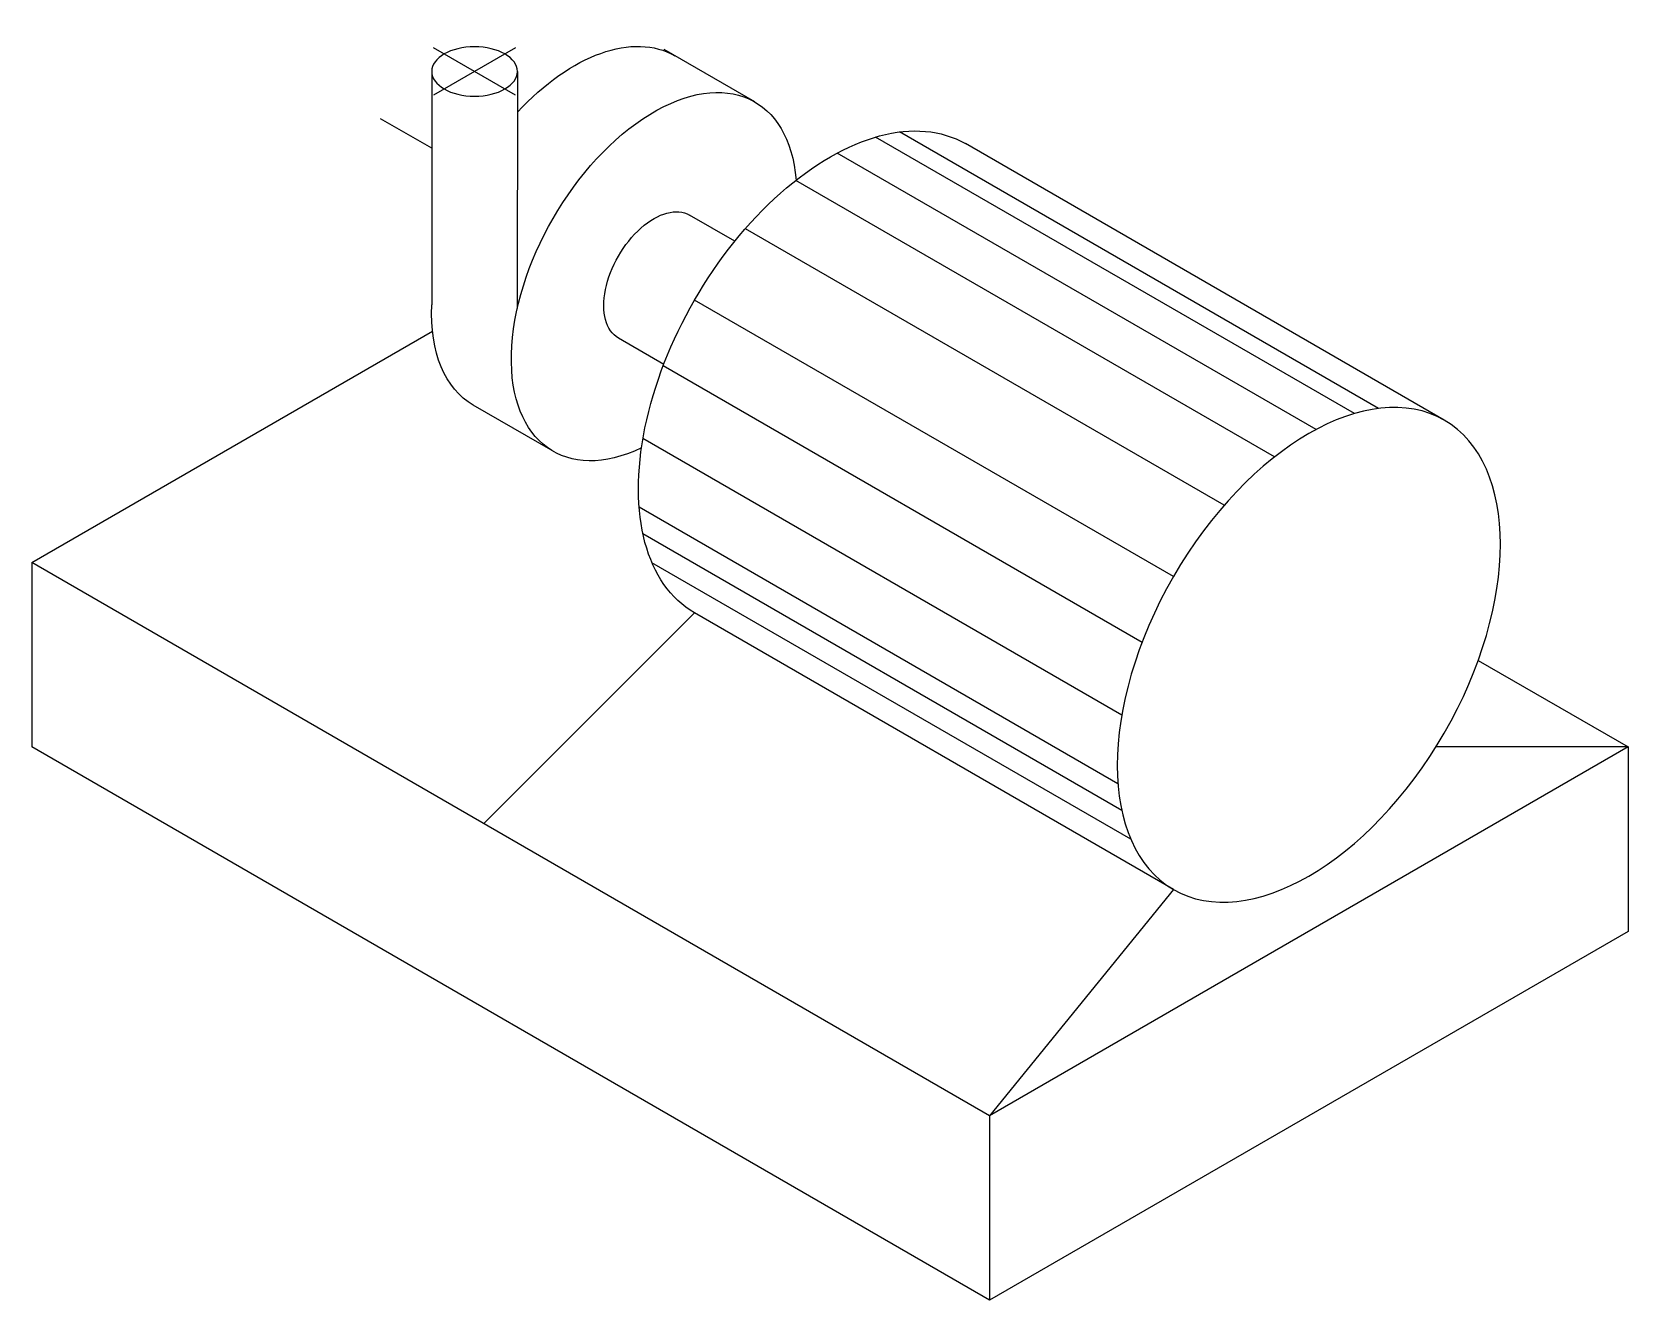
# Model space of a CAD drawing. Header units: millimetres. Extents: x -9801.563 to -9800.697, y -21.797 to -21.109.
import ezdxf

# ---------------------------------------------------------------- set-up
doc = ezdxf.new("R2010")
doc.units = ezdxf.units.MM
doc.linetypes.add('CENTER2', pattern=[1.125, 0.75, -0.125, 0.125, -0.125])
doc.layers.add('Tub_iso_componentes', color=2, linetype='Continuous')
doc.layers.add('Tub_iso_equipamentos', color=3, linetype='Continuous')

msp = doc.modelspace()

# ---------------------------------------------------------------- linework, layer by layer
at = {"layer": 'Tub_iso_componentes', "color": 1, "linetype": 'CENTER2'}
for p, q in [((-9801.30046, -21.1173), (-9801.34493, -21.14298)), ((-9801.30046, -21.14298), (-9801.34493, -21.1173)), ((-9801.34594, -21.17179), (-9801.37374, -21.15574))]:
    msp.add_line(p, q, dxfattribs=at)
at = {"layer": 'Tub_iso_equipamentos'}
for p, q in [((-9801.17065, -21.14665), (-9801.21987, -21.11823)), ((-9801.34594, -21.13013), (-9801.34594, -21.25675)), ((-9801.29945, -21.13014), (-9801.2995, -21.25867)), ((-9800.79655, -21.31927), (-9801.05636, -21.16927)), ((-9801.18148, -21.22223), (-9801.20609, -21.20802)), ((-9801.56286, -21.39655), (-9801.34552, -21.27107)), ((-9801.22003, -21.289), (-9801.24464, -21.27479)), ((-9801.28007, -21.33616), (-9801.32337, -21.31116)), ((-9801.04324, -21.69655), (-9801.56286, -21.39655)), ((-9801.56286, -21.39655), (-9801.56286, -21.49655)), ((-9801.20333, -21.42383), (-9801.31763, -21.53813)), ((-9800.94352, -21.57383), (-9801.20333, -21.42383)), ((-9800.77816, -21.4496), (-9800.69683, -21.49655)), ((-9801.04324, -21.79655), (-9801.56286, -21.49655)), ((-9800.69683, -21.49655), (-9801.04324, -21.69655)), ((-9800.69683, -21.49655), (-9800.8011, -21.49655)), ((-9800.69683, -21.49655), (-9800.69683, -21.59655)), ((-9800.94352, -21.57383), (-9801.04324, -21.69655)), ((-9800.69683, -21.59655), (-9801.04324, -21.79655)), ((-9801.04324, -21.69655), (-9801.04324, -21.79655))]:
    msp.add_line(p, q, dxfattribs=at)
at = {"layer": 'Tub_iso_equipamentos', "color": 1}
for p, q in [((-9800.8323, -21.31296), (-9801.09211, -21.16296)), ((-9800.84527, -21.31571), (-9801.10508, -21.16571)), ((-9800.86614, -21.32439), (-9801.12594, -21.17439)), ((-9800.88865, -21.33924), (-9801.14846, -21.18924)), ((-9800.91596, -21.36541), (-9801.17576, -21.21541)), ((-9800.94352, -21.40413), (-9801.20333, -21.25413)), ((-9800.96053, -21.43981), (-9801.22034, -21.28981)), ((-9800.97151, -21.47923), (-9801.23132, -21.32923)), ((-9800.97359, -21.51653), (-9801.23339, -21.36653)), ((-9800.97154, -21.53092), (-9801.23134, -21.38092)), ((-9800.96663, -21.5466), (-9801.22643, -21.3966))]:
    msp.add_line(p, q, dxfattribs=at)
at = {"layer": 'Tub_iso_equipamentos', "extrusion": (0, 0, -1)}
for centre, major_axis, start_param, end_param in [((-9801.26866, -21.21641), (-0.05471, -0.09476), 1.946834, 3.141593), ((-9801.22536, -21.24141), (-0.05471, -0.09476), 5.58524, 10.122723), ((-9801.12985, -21.29655), (-0.07348, -0.12728), 0, 3.141593), ((-9801.22536, -21.24141), (-0.01927, -0.03338), 0, 3.141593), ((-9801.26866, -21.21641), (-0.05471, -0.09476), 0, 0.833262)]:
    msp.add_ellipse(centre, major_axis=major_axis, ratio=0.57735, start_param=start_param, end_param=end_param, dxfattribs=at)
for centre, major_axis in [((-9801.3227, -21.13014), (0.02325, 0)), ((-9800.87004, -21.44655), (-0.07348, -0.12728))]:
    msp.add_ellipse(centre, major_axis=major_axis, ratio=0.57735, dxfattribs=at)

doc.saveas('drawing.dxf')
